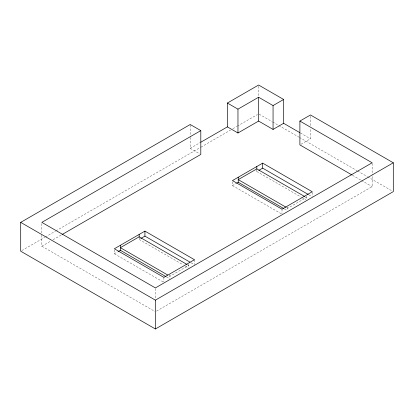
<?xml version="1.0" encoding="UTF-8"?>
<svg xmlns="http://www.w3.org/2000/svg" width="414" height="414" viewBox="0 0 414 414"><rect width="100%" height="100%" fill="white"/><g stroke="black" fill="none" stroke-linecap="round" stroke-linejoin="round"><path stroke-width="0.31" stroke-dasharray="2.07 1.55" d="M190.228 137.381L190.228 148.336L200.21 142.571M21.818 250.568L44.769 237.32M45.328 236.994L55.409 231.178M55.968 230.857L200.392 147.472M200.95 147.151L230.619 130.022M232.859 128.728L236.777 126.467M237.336 126.141L257.487 114.507M41.855 235.261L41.855 246.211L50.813 241.041M53.049 239.747L61.448 234.898M301.004 144.263L310.469 138.799L310.469 128.49M114.352 250.02L114.352 253.777L117.633 251.883M139.151 236.834L139.151 239.458L140.729 238.547M232.456 181.834L232.456 185.586L236.135 183.464M256.815 169.424L256.815 171.525L258.414 170.599M156.513 311.111L372.145 186.621L372.145 175.671M300.409 132.987L310.469 138.799M259.164 114.186L272.019 121.607M272.578 121.928L278.167 125.157M278.726 125.478L298.846 137.096M299.405 137.417L356.971 170.651M357.53 170.977L367.032 176.462M367.591 176.783L392.182 190.978M352.542 175.303L360.941 180.152M361.5 180.478L372.145 186.621M308.885 194.813L312.223 196.743M305.247 196.862L306.36 197.504L287.782 208.232L286.669 207.59M256.815 171.525L301.351 197.235M301.904 197.556L305.801 199.807M190.228 148.336L199.693 153.801M284.439 208.925L287.223 210.529M232.456 185.586L282.001 214.188M191.133 262.792L193.918 264.401M187.583 264.794L188.696 265.436L169.911 276.283L168.798 275.641M139.151 239.458L183.128 264.846M185.353 266.13L188.696 268.06M166.573 276.976L169.352 278.586M114.352 253.777L163.339 282.058M41.855 246.211L154.836 311.437M372.145 163.427L372.145 175.024M312.223 192.36L312.223 196.117M310.469 116.251L310.469 125.913M306.36 196.314L306.36 199.605M287.782 207.041L287.782 210.328M282.001 209.184L282.001 213.562M258.605 86.303L258.605 96.555M194.476 259.718L194.476 264.722M190.228 125.142L190.228 136.739M188.696 264.246L188.696 267.537M169.911 274.498L169.911 278.379M163.892 277.375L163.892 281.753M155.395 288.568L155.395 298.877M41.855 223.663L41.855 234.614"/><path stroke-width="0.62" d="M351.978 174.977L299.891 144.905L299.891 121.069L310.469 114.963L393.3 162.785L393.3 191.625L155.395 328.98L20.7 251.215L20.7 222.375L190.228 124.5L200.806 130.607L200.806 154.443L62.007 234.578M200.764 142.25L227.384 126.881L227.384 103.045L258.605 85.02L283.637 99.469L283.637 123.305L299.85 132.666M200.806 130.607L41.855 222.375L155.395 287.921L372.145 162.785L299.891 121.069M227.384 103.045L237.962 109.151L258.605 97.233L273.059 105.575L283.637 99.469M227.384 126.881L237.962 132.987L258.605 121.069L273.059 129.416L283.637 123.305M144.931 231.115L114.352 248.767L163.892 277.375L194.476 259.718L144.931 231.115L144.931 236.12L190.021 262.15M262.683 163.132L232.456 180.582L282.001 209.184L312.223 191.734L262.683 163.132L262.683 168.136L308.326 194.492M187.024 264.474L139.151 236.834L120.365 247.681L167.686 274.999M304.688 196.541L256.815 168.902L238.236 179.629L286.11 207.269M118.181 251.567L120.365 250.299L166.014 276.656M141.257 238.241L144.931 236.12M236.663 183.159L238.236 182.248L283.885 208.604M258.952 170.294L262.683 168.136M20.7 222.375L155.395 300.14L393.3 162.785M273.059 105.575L273.059 129.416M258.605 97.233L258.605 121.069M256.815 166.516L256.815 168.902M238.236 177.244L238.236 182.248M237.962 109.151L237.962 132.987M155.395 300.14L155.395 328.98M139.151 234.448L139.151 236.834M120.365 245.295L120.365 250.299"/></g></svg>
